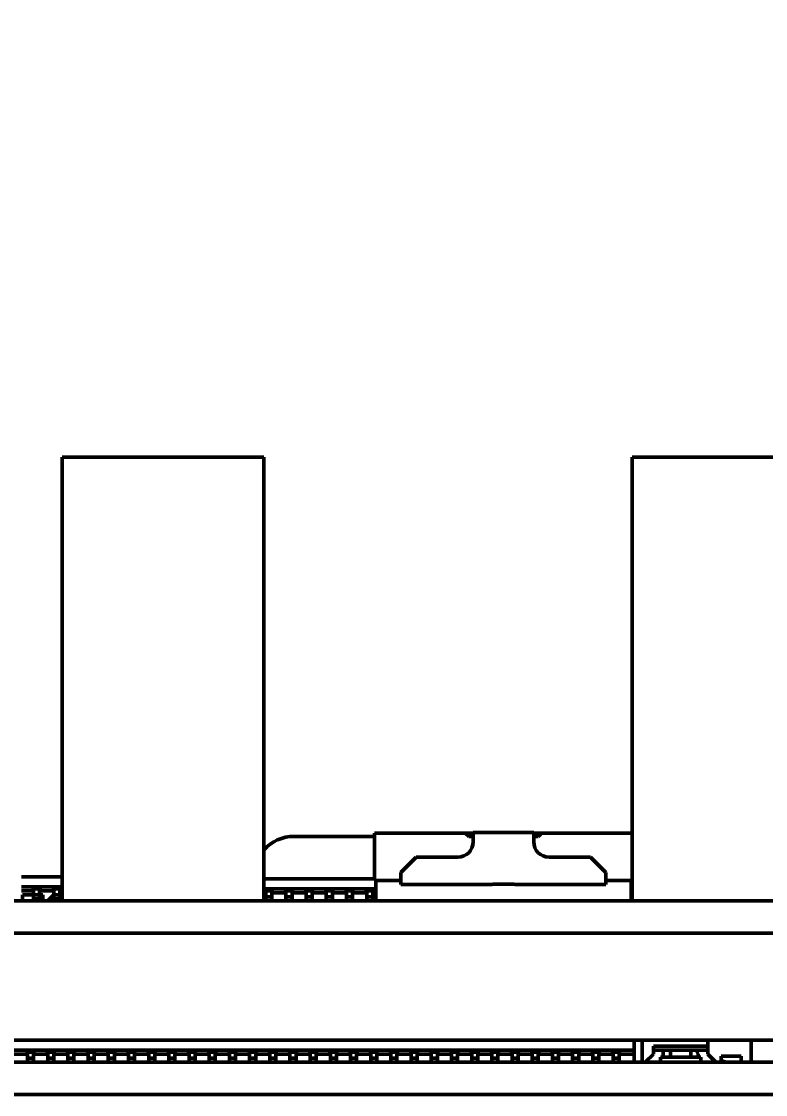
# Model space of a CAD drawing. Header units: millimetres. Extents: x 3100 to 5091, y 868 to 1900.
# Drawn here: x 3768 to 3804.8, y 1402.9 to 1456.1 of the extents above; entities that cross this region are included whole.
import ezdxf

# ---------------------------------------------------------------- set-up
doc = ezdxf.new("R2010")
doc.units = ezdxf.units.MM
doc.header["$LTSCALE"] = 1.8
doc.layers.add('외형선(ISO)', color=7, linetype='Continuous', lineweight=50)
doc.layers.add('치수(ISO)', color=7, linetype='Continuous', lineweight=25)
doc.styles.add('레이블 문자 (JIS)', font='')
doc.styles.get('레이블 문자 (JIS)').set_extended_font_data('Gulim')
doc.dimstyles.new('복사 대상기본값 (JIS)', dxfattribs={"dimscale": 1.5, "dimtxt": 3, "dimasz": 2, "dimexe": 1, "dimexo": 0.5, "dimgap": 0.8, "dimtad": 1, "dimdsep": 46, "dimtxsty": '레이블 문자 (JIS)', "dimblk": 'Filled-1', "dimcen": 0.09, "dimdle": 10, "dimclrd": 256, "dimclre": 256, "dimclrt": 256, "dimazin": 2, "dimtfac": 0.666667, "dimtmove": 0, "dimatfit": 3, "dimldrblk": 'OPEN', "dimfxl": 1, "dimtolj": 1, "dimtzin": 0, "dimlwd": -1, "dimlwe": -1, "dimarcsym": 0})

# ---------------------------------------------------------------- blocks, each defined once
blk = doc.blocks.new('Filled-1')
at = {"color": 0}
for p, q in [((0, 0), (-1, 0.1)), ((-1, 0.1), (-1, -0.1)), ((-1, 0), (0, 0)), ((-1, -0.1), (0, 0))]:
    blk.add_line(p, q, dxfattribs=at)
at = {"color": 0, "flags": 128}
blk.add_lwpolyline([(-1, -0.1), (0, 0), (-1, 0.1), (-1, -0.1)], dxfattribs=at)
at = {"color": 0}
blk.add_solid([(-1, -0.1), (0, 0), (-1, 0.1), (-1, -0.1)], dxfattribs=at)
blk = doc.blocks.new('*D688')
at = {"layer": 'Defpoints', "color": 0}
for p in [(3769.777, 1512.796), (3816.772, 1402.896), (3853.407, 1402.896)]:
    blk.add_point(p, dxfattribs=at)
at = {"layer": '치수(ISO)'}
for p, q in [((3770.527, 1512.796), (3854.907, 1512.796)), ((3853.407, 1509.796), (3853.407, 1405.896)), ((3817.522, 1402.896), (3854.907, 1402.896))]:
    blk.add_line(p, q, dxfattribs=at)
at = {"layer": '치수(ISO)', "linetype": 'ByBlock', "xscale": 3, "yscale": 3, "zscale": 3}
for p, rotation in [((3853.407, 1512.796), 90), ((3853.407, 1402.896), 270)]:
    blk.add_blockref('Filled-1', p, dxfattribs=dict(at, rotation=rotation))
at = {"layer": '치수(ISO)', "insert": (3844.497, 1457.846), "char_height": 15, "attachment_point": 5, "rotation": 90, "style": '레이블 문자 (JIS)'}
blk.add_mtext('\\A1;109.9', dxfattribs=at)
blk = doc.blocks.new('_Open')
at = {"color": 0, "linetype": 'ByBlock', "lineweight": -2}
for p, q in [((-1, 0.167), (0, 0)), ((-1, -0.167), (0, 0)), ((0, 0), (-1, 0))]:
    blk.add_line(p, q, dxfattribs=at)

msp = doc.modelspace()

# ---------------------------------------------------------------- linework, layer by layer
at = {"layer": '외형선(ISO)'}
for p, q in [((3779.982, 1434.496), (3769.982, 1434.496)), ((3769.982, 1434.496), (3769.982, 1412.496)), ((3779.982, 1434.496), (3779.982, 1412.496)), ((3808.222, 1434.496), (3798.222, 1434.496)), ((3798.222, 1434.496), (3798.222, 1415.862)), ((3781.472, 1415.696), (3785.466, 1415.696)), ((3785.466, 1415.862), (3786.472, 1415.862)), ((3785.466, 1413.512), (3785.466, 1415.862)), ((3789.952, 1415.862), (3786.472, 1415.862)), ((3790.13, 1415.684), (3789.952, 1415.862)), ((3789.952, 1415.862), (3790.346, 1415.862)), ((3790.346, 1415.684), (3790.13, 1415.684)), ((3790.346, 1415.887), (3790.346, 1415.671)), ((3790.346, 1415.887), (3793.343, 1415.887)), ((3793.343, 1415.671), (3793.343, 1415.887)), ((3793.343, 1415.862), (3793.737, 1415.862)), ((3793.559, 1415.684), (3793.343, 1415.684)), ((3793.737, 1415.862), (3793.559, 1415.684)), ((3797.216, 1415.862), (3793.737, 1415.862)), ((3797.216, 1415.862), (3798.222, 1415.862)), ((3798.222, 1413.512), (3798.222, 1415.862)), ((3790.346, 1415.426), (3790.346, 1415.671)), ((3793.343, 1415.671), (3793.343, 1415.426)), ((3787.526, 1414.664), (3786.764, 1413.902)), ((3787.526, 1414.664), (3789.584, 1414.664)), ((3794.105, 1414.664), (3796.162, 1414.664)), ((3796.162, 1414.664), (3796.924, 1413.902)), ((3767.972, 1413.696), (3769.982, 1413.696)), ((3779.982, 1413.596), (3785.466, 1413.596)), ((3786.764, 1413.902), (3786.764, 1413.525)), ((3796.924, 1413.902), (3796.924, 1413.525)), ((3767.972, 1413.196), (3769.982, 1413.196)), ((3768.552, 1413.196), (3768.552, 1413.056)), ((3768.572, 1413.056), (3768.552, 1413.056)), ((3768.572, 1413.196), (3768.572, 1413.096)), ((3768.572, 1413.096), (3768.572, 1413.041)), ((3768.572, 1413.096), (3768.872, 1413.096)), ((3768.572, 1413.041), (3768.572, 1412.815)), ((3768.872, 1413.196), (3768.872, 1413.096)), ((3768.872, 1413.096), (3768.872, 1413.041)), ((3768.892, 1413.056), (3768.872, 1413.056)), ((3768.872, 1413.041), (3768.872, 1412.815)), ((3768.892, 1413.056), (3768.892, 1413.196)), ((3769.552, 1413.196), (3769.552, 1413.056)), ((3769.572, 1413.056), (3769.552, 1413.056)), ((3769.572, 1413.196), (3769.572, 1413.096)), ((3769.572, 1413.096), (3769.572, 1413.041)), ((3769.572, 1413.096), (3769.872, 1413.096)), ((3769.572, 1413.041), (3769.572, 1412.815)), ((3769.872, 1413.196), (3769.872, 1413.096)), ((3769.872, 1413.096), (3769.872, 1413.041)), ((3769.892, 1413.056), (3769.872, 1413.056)), ((3769.872, 1413.041), (3769.872, 1412.815)), ((3769.892, 1413.056), (3769.892, 1413.196)), ((3779.982, 1413.096), (3785.517, 1413.096)), ((3780.052, 1413.096), (3780.052, 1412.956)), ((3780.072, 1413.096), (3780.072, 1412.996)), ((3780.372, 1413.096), (3780.372, 1412.996)), ((3780.392, 1412.956), (3780.392, 1413.096)), ((3781.052, 1413.096), (3781.052, 1412.956)), ((3781.072, 1413.096), (3781.072, 1412.996)), ((3781.372, 1413.096), (3781.372, 1412.996)), ((3781.392, 1412.956), (3781.392, 1413.096)), ((3782.052, 1413.096), (3782.052, 1412.956)), ((3782.072, 1413.096), (3782.072, 1412.996)), ((3782.372, 1413.096), (3782.372, 1412.996)), ((3782.392, 1412.956), (3782.392, 1413.096)), ((3783.052, 1413.096), (3783.052, 1412.956)), ((3783.072, 1413.096), (3783.072, 1412.996)), ((3783.372, 1413.096), (3783.372, 1412.996)), ((3783.392, 1412.956), (3783.392, 1413.096)), ((3784.052, 1413.096), (3784.052, 1412.956)), ((3784.072, 1413.096), (3784.072, 1412.996)), ((3784.372, 1413.096), (3784.372, 1412.996)), ((3784.392, 1412.956), (3784.392, 1413.096)), ((3785.052, 1413.096), (3785.052, 1412.956)), ((3785.072, 1413.096), (3785.072, 1412.996)), ((3785.372, 1413.096), (3785.372, 1412.996)), ((3785.392, 1412.956), (3785.392, 1413.096)), ((3785.466, 1413.512), (3786.472, 1413.512)), ((3785.517, 1412.496), (3785.517, 1413.512)), ((3786.764, 1413.512), (3786.472, 1413.512)), ((3786.764, 1413.525), (3786.764, 1413.309)), ((3786.764, 1413.309), (3791.187, 1413.309)), ((3791.336, 1413.328), (3792.352, 1413.328)), ((3792.501, 1413.309), (3796.924, 1413.309)), ((3796.924, 1413.309), (3796.924, 1413.525)), ((3797.216, 1413.512), (3796.924, 1413.512)), ((3797.216, 1413.512), (3798.222, 1413.512)), ((3798.171, 1412.496), (3798.171, 1413.512)), ((3798.171, 1413.096), (3798.222, 1413.096)), ((3798.222, 1413.512), (3798.222, 1412.496)), ((3727.972, 1412.496), (3815.972, 1412.496)), ((3767.972, 1412.996), (3768.572, 1412.996)), ((3768.022, 1412.796), (3768.022, 1412.496)), ((3768.572, 1412.796), (3768.022, 1412.796)), ((3768.572, 1412.815), (3768.572, 1412.796)), ((3768.572, 1412.796), (3768.872, 1412.796)), ((3768.572, 1412.596), (3768.572, 1412.796)), ((3768.872, 1412.596), (3768.572, 1412.596)), ((3768.872, 1412.996), (3769.572, 1412.996)), ((3768.872, 1412.815), (3768.872, 1412.796)), ((3769.022, 1412.796), (3768.872, 1412.796)), ((3768.872, 1412.596), (3768.872, 1412.796)), ((3769.022, 1412.496), (3769.022, 1412.796)), ((3769.272, 1412.496), (3769.572, 1412.796)), ((3769.572, 1412.815), (3769.572, 1412.796)), ((3769.572, 1412.796), (3769.872, 1412.796)), ((3769.572, 1412.596), (3769.572, 1412.796)), ((3769.872, 1412.596), (3769.572, 1412.596)), ((3769.872, 1412.996), (3769.982, 1412.996)), ((3769.872, 1412.815), (3769.872, 1412.796)), ((3769.872, 1412.596), (3769.872, 1412.796)), ((3779.982, 1412.896), (3780.072, 1412.896)), ((3780.052, 1412.956), (3780.072, 1412.956)), ((3780.072, 1412.996), (3780.072, 1412.941)), ((3780.072, 1412.996), (3780.372, 1412.996)), ((3780.072, 1412.941), (3780.072, 1412.715)), ((3780.072, 1412.715), (3780.072, 1412.696)), ((3780.072, 1412.696), (3780.372, 1412.696)), ((3780.072, 1412.496), (3780.072, 1412.696)), ((3780.372, 1412.996), (3780.372, 1412.941)), ((3780.372, 1412.956), (3780.392, 1412.956)), ((3780.372, 1412.941), (3780.372, 1412.715)), ((3780.372, 1412.896), (3781.072, 1412.896)), ((3780.372, 1412.715), (3780.372, 1412.696)), ((3780.372, 1412.496), (3780.372, 1412.696)), ((3781.052, 1412.956), (3781.072, 1412.956)), ((3781.072, 1412.996), (3781.372, 1412.996)), ((3781.072, 1412.996), (3781.072, 1412.941)), ((3781.072, 1412.941), (3781.072, 1412.715)), ((3781.072, 1412.715), (3781.072, 1412.696)), ((3781.072, 1412.696), (3781.372, 1412.696)), ((3781.072, 1412.496), (3781.072, 1412.696)), ((3781.372, 1412.996), (3781.372, 1412.941)), ((3781.372, 1412.956), (3781.392, 1412.956)), ((3781.372, 1412.941), (3781.372, 1412.715)), ((3781.372, 1412.896), (3782.072, 1412.896)), ((3781.372, 1412.715), (3781.372, 1412.696)), ((3781.372, 1412.496), (3781.372, 1412.696)), ((3782.052, 1412.956), (3782.072, 1412.956)), ((3782.072, 1412.996), (3782.072, 1412.941)), ((3782.072, 1412.996), (3782.372, 1412.996)), ((3782.072, 1412.941), (3782.072, 1412.715)), ((3782.072, 1412.715), (3782.072, 1412.696)), ((3782.072, 1412.696), (3782.372, 1412.696)), ((3782.072, 1412.496), (3782.072, 1412.696)), ((3782.372, 1412.996), (3782.372, 1412.941)), ((3782.372, 1412.956), (3782.392, 1412.956)), ((3782.372, 1412.941), (3782.372, 1412.715)), ((3782.372, 1412.896), (3783.072, 1412.896)), ((3782.372, 1412.715), (3782.372, 1412.696)), ((3782.372, 1412.496), (3782.372, 1412.696)), ((3783.052, 1412.956), (3783.072, 1412.956)), ((3783.072, 1412.996), (3783.072, 1412.941)), ((3783.072, 1412.996), (3783.372, 1412.996)), ((3783.072, 1412.941), (3783.072, 1412.715)), ((3783.072, 1412.715), (3783.072, 1412.696)), ((3783.072, 1412.696), (3783.372, 1412.696)), ((3783.072, 1412.496), (3783.072, 1412.696)), ((3783.372, 1412.996), (3783.372, 1412.941)), ((3783.372, 1412.956), (3783.392, 1412.956)), ((3783.372, 1412.941), (3783.372, 1412.715)), ((3783.372, 1412.896), (3784.072, 1412.896)), ((3783.372, 1412.715), (3783.372, 1412.696)), ((3783.372, 1412.496), (3783.372, 1412.696)), ((3784.052, 1412.956), (3784.072, 1412.956)), ((3784.072, 1412.996), (3784.072, 1412.941)), ((3784.072, 1412.996), (3784.372, 1412.996)), ((3784.072, 1412.941), (3784.072, 1412.715)), ((3784.072, 1412.715), (3784.072, 1412.696)), ((3784.072, 1412.696), (3784.372, 1412.696)), ((3784.072, 1412.496), (3784.072, 1412.696)), ((3784.372, 1412.996), (3784.372, 1412.941)), ((3784.372, 1412.956), (3784.392, 1412.956)), ((3784.372, 1412.941), (3784.372, 1412.715)), ((3784.372, 1412.896), (3785.072, 1412.896)), ((3784.372, 1412.715), (3784.372, 1412.696)), ((3784.372, 1412.496), (3784.372, 1412.696)), ((3785.052, 1412.956), (3785.072, 1412.956)), ((3785.072, 1412.996), (3785.072, 1412.941)), ((3785.072, 1412.996), (3785.372, 1412.996)), ((3785.072, 1412.941), (3785.072, 1412.715)), ((3785.072, 1412.715), (3785.072, 1412.696)), ((3785.072, 1412.696), (3785.372, 1412.696)), ((3785.072, 1412.496), (3785.072, 1412.696)), ((3785.372, 1412.996), (3785.372, 1412.941)), ((3785.372, 1412.956), (3785.392, 1412.956)), ((3785.372, 1412.941), (3785.372, 1412.715)), ((3785.372, 1412.896), (3785.517, 1412.896)), ((3785.372, 1412.715), (3785.372, 1412.696)), ((3785.372, 1412.496), (3785.372, 1412.696)), ((3798.171, 1412.996), (3798.222, 1412.996)), ((3798.171, 1412.696), (3798.222, 1412.696)), ((3815.972, 1410.896), (3733.272, 1410.896)), ((3764.672, 1405.596), (3807.172, 1405.596)), ((3798.322, 1405.596), (3798.322, 1404.496)), ((3798.722, 1404.496), (3798.722, 1405.596)), ((3801.972, 1404.896), (3801.972, 1405.596)), ((3804.122, 1404.496), (3804.122, 1405.596)), ((3757.522, 1405.096), (3798.322, 1405.096)), ((3768.252, 1405.096), (3768.252, 1404.956)), ((3768.272, 1405.096), (3768.272, 1404.996)), ((3768.572, 1405.096), (3768.572, 1404.996)), ((3768.592, 1404.956), (3768.592, 1405.096)), ((3769.252, 1405.096), (3769.252, 1404.956)), ((3769.272, 1405.096), (3769.272, 1404.996)), ((3769.572, 1405.096), (3769.572, 1404.996)), ((3769.592, 1404.956), (3769.592, 1405.096)), ((3770.252, 1405.096), (3770.252, 1404.956)), ((3770.272, 1405.096), (3770.272, 1404.996)), ((3770.572, 1405.096), (3770.572, 1404.996)), ((3770.592, 1404.956), (3770.592, 1405.096)), ((3771.252, 1405.096), (3771.252, 1404.956)), ((3771.272, 1405.096), (3771.272, 1404.996)), ((3771.572, 1405.096), (3771.572, 1404.996)), ((3771.592, 1404.956), (3771.592, 1405.096)), ((3772.252, 1405.096), (3772.252, 1404.956)), ((3772.272, 1405.096), (3772.272, 1404.996)), ((3772.572, 1405.096), (3772.572, 1404.996)), ((3772.592, 1404.956), (3772.592, 1405.096)), ((3773.252, 1405.096), (3773.252, 1404.956)), ((3773.272, 1405.096), (3773.272, 1404.996)), ((3773.572, 1405.096), (3773.572, 1404.996)), ((3773.592, 1404.956), (3773.592, 1405.096)), ((3774.252, 1405.096), (3774.252, 1404.956)), ((3774.272, 1405.096), (3774.272, 1404.996)), ((3774.572, 1405.096), (3774.572, 1404.996)), ((3774.592, 1404.956), (3774.592, 1405.096)), ((3775.252, 1405.096), (3775.252, 1404.956)), ((3775.272, 1405.096), (3775.272, 1404.996)), ((3775.572, 1405.096), (3775.572, 1404.996)), ((3775.592, 1404.956), (3775.592, 1405.096)), ((3776.252, 1405.096), (3776.252, 1404.956)), ((3776.272, 1405.096), (3776.272, 1404.996)), ((3776.572, 1405.096), (3776.572, 1404.996)), ((3776.592, 1404.956), (3776.592, 1405.096)), ((3777.252, 1405.096), (3777.252, 1404.956)), ((3777.272, 1405.096), (3777.272, 1404.996)), ((3777.572, 1405.096), (3777.572, 1404.996)), ((3777.592, 1404.956), (3777.592, 1405.096)), ((3778.252, 1405.096), (3778.252, 1404.956)), ((3778.272, 1405.096), (3778.272, 1404.996)), ((3778.572, 1405.096), (3778.572, 1404.996)), ((3778.592, 1404.956), (3778.592, 1405.096)), ((3779.252, 1405.096), (3779.252, 1404.956)), ((3779.272, 1405.096), (3779.272, 1404.996)), ((3779.572, 1405.096), (3779.572, 1404.996)), ((3779.592, 1404.956), (3779.592, 1405.096)), ((3780.252, 1405.096), (3780.252, 1404.956)), ((3780.272, 1405.096), (3780.272, 1404.996)), ((3780.572, 1405.096), (3780.572, 1404.996)), ((3780.592, 1404.956), (3780.592, 1405.096)), ((3781.252, 1405.096), (3781.252, 1404.956)), ((3781.272, 1405.096), (3781.272, 1404.996)), ((3781.572, 1405.096), (3781.572, 1404.996)), ((3781.592, 1404.956), (3781.592, 1405.096)), ((3782.252, 1405.096), (3782.252, 1404.956)), ((3782.272, 1405.096), (3782.272, 1404.996)), ((3782.572, 1405.096), (3782.572, 1404.996)), ((3782.592, 1404.956), (3782.592, 1405.096)), ((3783.252, 1405.096), (3783.252, 1404.956)), ((3783.272, 1405.096), (3783.272, 1404.996)), ((3783.572, 1405.096), (3783.572, 1404.996)), ((3783.592, 1404.956), (3783.592, 1405.096)), ((3784.252, 1405.096), (3784.252, 1404.956)), ((3784.272, 1405.096), (3784.272, 1404.996)), ((3784.572, 1405.096), (3784.572, 1404.996)), ((3784.592, 1404.956), (3784.592, 1405.096)), ((3785.252, 1405.096), (3785.252, 1404.956)), ((3785.272, 1405.096), (3785.272, 1404.996)), ((3785.572, 1405.096), (3785.572, 1404.996)), ((3785.592, 1404.956), (3785.592, 1405.096)), ((3786.252, 1405.096), (3786.252, 1404.956)), ((3786.272, 1405.096), (3786.272, 1404.996)), ((3786.572, 1405.096), (3786.572, 1404.996)), ((3786.592, 1404.956), (3786.592, 1405.096)), ((3787.252, 1405.096), (3787.252, 1404.956)), ((3787.272, 1405.096), (3787.272, 1404.996)), ((3787.572, 1405.096), (3787.572, 1404.996)), ((3787.592, 1404.956), (3787.592, 1405.096)), ((3788.252, 1405.096), (3788.252, 1404.956)), ((3788.272, 1405.096), (3788.272, 1404.996)), ((3788.572, 1405.096), (3788.572, 1404.996)), ((3788.592, 1404.956), (3788.592, 1405.096)), ((3789.252, 1405.096), (3789.252, 1404.956)), ((3789.272, 1405.096), (3789.272, 1404.996)), ((3789.572, 1405.096), (3789.572, 1404.996)), ((3789.592, 1404.956), (3789.592, 1405.096)), ((3790.252, 1405.096), (3790.252, 1404.956)), ((3790.272, 1405.096), (3790.272, 1404.996)), ((3790.572, 1405.096), (3790.572, 1404.996)), ((3790.592, 1404.956), (3790.592, 1405.096)), ((3791.252, 1405.096), (3791.252, 1404.956)), ((3791.272, 1405.096), (3791.272, 1404.996)), ((3791.572, 1405.096), (3791.572, 1404.996)), ((3791.592, 1404.956), (3791.592, 1405.096)), ((3792.252, 1405.096), (3792.252, 1404.956)), ((3792.272, 1405.096), (3792.272, 1404.996)), ((3792.572, 1405.096), (3792.572, 1404.996)), ((3792.592, 1404.956), (3792.592, 1405.096)), ((3793.252, 1405.096), (3793.252, 1404.956)), ((3793.272, 1405.096), (3793.272, 1404.996)), ((3793.572, 1405.096), (3793.572, 1404.996)), ((3793.592, 1404.956), (3793.592, 1405.096)), ((3794.252, 1405.096), (3794.252, 1404.956)), ((3794.272, 1405.096), (3794.272, 1404.996)), ((3794.572, 1405.096), (3794.572, 1404.996)), ((3794.592, 1404.956), (3794.592, 1405.096)), ((3795.252, 1405.096), (3795.252, 1404.956)), ((3795.272, 1405.096), (3795.272, 1404.996)), ((3795.572, 1405.096), (3795.572, 1404.996)), ((3795.592, 1404.956), (3795.592, 1405.096)), ((3796.252, 1405.096), (3796.252, 1404.956)), ((3796.272, 1405.096), (3796.272, 1404.996)), ((3796.572, 1405.096), (3796.572, 1404.996)), ((3796.592, 1404.956), (3796.592, 1405.096)), ((3797.252, 1405.096), (3797.252, 1404.956)), ((3797.272, 1405.096), (3797.272, 1404.996)), ((3797.572, 1405.096), (3797.572, 1404.996)), ((3797.592, 1404.956), (3797.592, 1405.096)), ((3801.972, 1405.296), (3799.272, 1405.296)), ((3799.272, 1405.296), (3799.272, 1404.896)), ((3799.272, 1405.096), (3801.972, 1405.096)), ((3799.752, 1405.096), (3799.752, 1404.746)), ((3800.127, 1405.096), (3800.127, 1404.927)), ((3801.127, 1405.096), (3801.127, 1404.927)), ((3801.492, 1404.896), (3801.392, 1405.096)), ((3767.572, 1404.896), (3768.272, 1404.896)), ((3768.252, 1404.956), (3768.272, 1404.956)), ((3768.272, 1404.996), (3768.272, 1404.941)), ((3768.272, 1404.996), (3768.572, 1404.996)), ((3768.272, 1404.941), (3768.272, 1404.715)), ((3768.272, 1404.715), (3768.272, 1404.696)), ((3768.272, 1404.696), (3768.572, 1404.696)), ((3768.272, 1404.496), (3768.272, 1404.696)), ((3768.572, 1404.996), (3768.572, 1404.941)), ((3768.572, 1404.956), (3768.592, 1404.956)), ((3768.572, 1404.941), (3768.572, 1404.715)), ((3768.572, 1404.896), (3769.272, 1404.896)), ((3768.572, 1404.715), (3768.572, 1404.696)), ((3768.572, 1404.496), (3768.572, 1404.696)), ((3769.252, 1404.956), (3769.272, 1404.956)), ((3769.272, 1404.996), (3769.272, 1404.941)), ((3769.272, 1404.996), (3769.572, 1404.996)), ((3769.272, 1404.941), (3769.272, 1404.715)), ((3769.272, 1404.715), (3769.272, 1404.696)), ((3769.272, 1404.696), (3769.572, 1404.696)), ((3769.272, 1404.496), (3769.272, 1404.696)), ((3769.572, 1404.996), (3769.572, 1404.941)), ((3769.572, 1404.956), (3769.592, 1404.956)), ((3769.572, 1404.941), (3769.572, 1404.715)), ((3769.572, 1404.896), (3770.272, 1404.896)), ((3769.572, 1404.715), (3769.572, 1404.696)), ((3769.572, 1404.496), (3769.572, 1404.696)), ((3770.252, 1404.956), (3770.272, 1404.956)), ((3770.272, 1404.996), (3770.572, 1404.996)), ((3770.272, 1404.996), (3770.272, 1404.941)), ((3770.272, 1404.941), (3770.272, 1404.715)), ((3770.272, 1404.715), (3770.272, 1404.696)), ((3770.272, 1404.696), (3770.572, 1404.696)), ((3770.272, 1404.496), (3770.272, 1404.696)), ((3770.572, 1404.996), (3770.572, 1404.941)), ((3770.572, 1404.956), (3770.592, 1404.956)), ((3770.572, 1404.941), (3770.572, 1404.715)), ((3770.572, 1404.896), (3771.272, 1404.896)), ((3770.572, 1404.715), (3770.572, 1404.696)), ((3770.572, 1404.496), (3770.572, 1404.696)), ((3771.252, 1404.956), (3771.272, 1404.956)), ((3771.272, 1404.996), (3771.272, 1404.941)), ((3771.272, 1404.996), (3771.572, 1404.996)), ((3771.272, 1404.941), (3771.272, 1404.715)), ((3771.272, 1404.715), (3771.272, 1404.696)), ((3771.272, 1404.696), (3771.572, 1404.696)), ((3771.272, 1404.496), (3771.272, 1404.696)), ((3771.572, 1404.996), (3771.572, 1404.941)), ((3771.572, 1404.956), (3771.592, 1404.956)), ((3771.572, 1404.941), (3771.572, 1404.715)), ((3771.572, 1404.896), (3772.272, 1404.896)), ((3771.572, 1404.715), (3771.572, 1404.696)), ((3771.572, 1404.496), (3771.572, 1404.696)), ((3772.252, 1404.956), (3772.272, 1404.956)), ((3772.272, 1404.996), (3772.272, 1404.941)), ((3772.272, 1404.996), (3772.572, 1404.996)), ((3772.272, 1404.941), (3772.272, 1404.715)), ((3772.272, 1404.715), (3772.272, 1404.696)), ((3772.272, 1404.496), (3772.272, 1404.696)), ((3772.272, 1404.696), (3772.572, 1404.696)), ((3772.572, 1404.996), (3772.572, 1404.941)), ((3772.572, 1404.956), (3772.592, 1404.956)), ((3772.572, 1404.941), (3772.572, 1404.715)), ((3772.572, 1404.896), (3773.272, 1404.896)), ((3772.572, 1404.715), (3772.572, 1404.696)), ((3772.572, 1404.496), (3772.572, 1404.696)), ((3773.252, 1404.956), (3773.272, 1404.956)), ((3773.272, 1404.996), (3773.572, 1404.996)), ((3773.272, 1404.996), (3773.272, 1404.941)), ((3773.272, 1404.941), (3773.272, 1404.715)), ((3773.272, 1404.715), (3773.272, 1404.696)), ((3773.272, 1404.696), (3773.572, 1404.696)), ((3773.272, 1404.496), (3773.272, 1404.696)), ((3773.572, 1404.996), (3773.572, 1404.941)), ((3773.572, 1404.956), (3773.592, 1404.956)), ((3773.572, 1404.941), (3773.572, 1404.715)), ((3773.572, 1404.896), (3774.272, 1404.896)), ((3773.572, 1404.715), (3773.572, 1404.696)), ((3773.572, 1404.496), (3773.572, 1404.696)), ((3774.252, 1404.956), (3774.272, 1404.956)), ((3774.272, 1404.996), (3774.572, 1404.996)), ((3774.272, 1404.996), (3774.272, 1404.941)), ((3774.272, 1404.941), (3774.272, 1404.715)), ((3774.272, 1404.715), (3774.272, 1404.696)), ((3774.272, 1404.696), (3774.572, 1404.696)), ((3774.272, 1404.496), (3774.272, 1404.696)), ((3774.572, 1404.996), (3774.572, 1404.941)), ((3774.572, 1404.956), (3774.592, 1404.956)), ((3774.572, 1404.941), (3774.572, 1404.715)), ((3774.572, 1404.896), (3775.272, 1404.896)), ((3774.572, 1404.715), (3774.572, 1404.696)), ((3774.572, 1404.496), (3774.572, 1404.696)), ((3775.252, 1404.956), (3775.272, 1404.956)), ((3775.272, 1404.996), (3775.272, 1404.941)), ((3775.272, 1404.996), (3775.572, 1404.996)), ((3775.272, 1404.941), (3775.272, 1404.715)), ((3775.272, 1404.715), (3775.272, 1404.696)), ((3775.272, 1404.696), (3775.572, 1404.696)), ((3775.272, 1404.496), (3775.272, 1404.696)), ((3775.572, 1404.996), (3775.572, 1404.941)), ((3775.572, 1404.956), (3775.592, 1404.956)), ((3775.572, 1404.941), (3775.572, 1404.715)), ((3775.572, 1404.896), (3776.272, 1404.896)), ((3775.572, 1404.715), (3775.572, 1404.696)), ((3775.572, 1404.496), (3775.572, 1404.696)), ((3776.252, 1404.956), (3776.272, 1404.956)), ((3776.272, 1404.996), (3776.572, 1404.996)), ((3776.272, 1404.996), (3776.272, 1404.941)), ((3776.272, 1404.941), (3776.272, 1404.715)), ((3776.272, 1404.715), (3776.272, 1404.696)), ((3776.272, 1404.696), (3776.572, 1404.696)), ((3776.272, 1404.496), (3776.272, 1404.696)), ((3776.572, 1404.996), (3776.572, 1404.941)), ((3776.572, 1404.956), (3776.592, 1404.956)), ((3776.572, 1404.941), (3776.572, 1404.715)), ((3776.572, 1404.896), (3777.272, 1404.896)), ((3776.572, 1404.715), (3776.572, 1404.696)), ((3776.572, 1404.496), (3776.572, 1404.696)), ((3777.252, 1404.956), (3777.272, 1404.956)), ((3777.272, 1404.996), (3777.272, 1404.941)), ((3777.272, 1404.996), (3777.572, 1404.996)), ((3777.272, 1404.941), (3777.272, 1404.715)), ((3777.272, 1404.715), (3777.272, 1404.696)), ((3777.272, 1404.496), (3777.272, 1404.696)), ((3777.272, 1404.696), (3777.572, 1404.696)), ((3777.572, 1404.996), (3777.572, 1404.941)), ((3777.572, 1404.956), (3777.592, 1404.956)), ((3777.572, 1404.941), (3777.572, 1404.715)), ((3777.572, 1404.896), (3778.272, 1404.896)), ((3777.572, 1404.715), (3777.572, 1404.696)), ((3777.572, 1404.496), (3777.572, 1404.696)), ((3778.252, 1404.956), (3778.272, 1404.956)), ((3778.272, 1404.996), (3778.572, 1404.996)), ((3778.272, 1404.996), (3778.272, 1404.941)), ((3778.272, 1404.941), (3778.272, 1404.715)), ((3778.272, 1404.715), (3778.272, 1404.696)), ((3778.272, 1404.496), (3778.272, 1404.696)), ((3778.272, 1404.696), (3778.572, 1404.696)), ((3778.572, 1404.996), (3778.572, 1404.941)), ((3778.572, 1404.956), (3778.592, 1404.956)), ((3778.572, 1404.941), (3778.572, 1404.715)), ((3778.572, 1404.896), (3779.272, 1404.896)), ((3778.572, 1404.715), (3778.572, 1404.696)), ((3778.572, 1404.496), (3778.572, 1404.696)), ((3779.252, 1404.956), (3779.272, 1404.956)), ((3779.272, 1404.996), (3779.272, 1404.941)), ((3779.272, 1404.996), (3779.572, 1404.996)), ((3779.272, 1404.941), (3779.272, 1404.715)), ((3779.272, 1404.715), (3779.272, 1404.696)), ((3779.272, 1404.496), (3779.272, 1404.696)), ((3779.272, 1404.696), (3779.572, 1404.696)), ((3779.572, 1404.996), (3779.572, 1404.941)), ((3779.572, 1404.956), (3779.592, 1404.956)), ((3779.572, 1404.941), (3779.572, 1404.715)), ((3779.572, 1404.896), (3780.272, 1404.896)), ((3779.572, 1404.715), (3779.572, 1404.696)), ((3779.572, 1404.496), (3779.572, 1404.696)), ((3780.252, 1404.956), (3780.272, 1404.956)), ((3780.272, 1404.996), (3780.572, 1404.996)), ((3780.272, 1404.996), (3780.272, 1404.941)), ((3780.272, 1404.941), (3780.272, 1404.715)), ((3780.272, 1404.715), (3780.272, 1404.696)), ((3780.272, 1404.696), (3780.572, 1404.696)), ((3780.272, 1404.496), (3780.272, 1404.696)), ((3780.572, 1404.996), (3780.572, 1404.941)), ((3780.572, 1404.956), (3780.592, 1404.956)), ((3780.572, 1404.941), (3780.572, 1404.715)), ((3780.572, 1404.896), (3781.272, 1404.896)), ((3780.572, 1404.715), (3780.572, 1404.696)), ((3780.572, 1404.496), (3780.572, 1404.696)), ((3781.252, 1404.956), (3781.272, 1404.956)), ((3781.272, 1404.996), (3781.572, 1404.996)), ((3781.272, 1404.996), (3781.272, 1404.941)), ((3781.272, 1404.941), (3781.272, 1404.715)), ((3781.272, 1404.715), (3781.272, 1404.696)), ((3781.272, 1404.696), (3781.572, 1404.696)), ((3781.272, 1404.496), (3781.272, 1404.696)), ((3781.572, 1404.996), (3781.572, 1404.941)), ((3781.572, 1404.956), (3781.592, 1404.956)), ((3781.572, 1404.941), (3781.572, 1404.715)), ((3781.572, 1404.896), (3782.272, 1404.896)), ((3781.572, 1404.715), (3781.572, 1404.696)), ((3781.572, 1404.496), (3781.572, 1404.696)), ((3782.252, 1404.956), (3782.272, 1404.956)), ((3782.272, 1404.996), (3782.272, 1404.941)), ((3782.272, 1404.996), (3782.572, 1404.996)), ((3782.272, 1404.941), (3782.272, 1404.715)), ((3782.272, 1404.715), (3782.272, 1404.696)), ((3782.272, 1404.496), (3782.272, 1404.696)), ((3782.272, 1404.696), (3782.572, 1404.696)), ((3782.572, 1404.996), (3782.572, 1404.941)), ((3782.572, 1404.956), (3782.592, 1404.956)), ((3782.572, 1404.941), (3782.572, 1404.715)), ((3782.572, 1404.896), (3783.272, 1404.896)), ((3782.572, 1404.715), (3782.572, 1404.696)), ((3782.572, 1404.496), (3782.572, 1404.696)), ((3783.252, 1404.956), (3783.272, 1404.956)), ((3783.272, 1404.996), (3783.272, 1404.941)), ((3783.272, 1404.996), (3783.572, 1404.996)), ((3783.272, 1404.941), (3783.272, 1404.715)), ((3783.272, 1404.715), (3783.272, 1404.696)), ((3783.272, 1404.496), (3783.272, 1404.696)), ((3783.272, 1404.696), (3783.572, 1404.696)), ((3783.572, 1404.996), (3783.572, 1404.941)), ((3783.572, 1404.956), (3783.592, 1404.956)), ((3783.572, 1404.941), (3783.572, 1404.715)), ((3783.572, 1404.896), (3784.272, 1404.896)), ((3783.572, 1404.715), (3783.572, 1404.696)), ((3783.572, 1404.496), (3783.572, 1404.696)), ((3784.252, 1404.956), (3784.272, 1404.956)), ((3784.272, 1404.996), (3784.272, 1404.941)), ((3784.272, 1404.996), (3784.572, 1404.996)), ((3784.272, 1404.941), (3784.272, 1404.715)), ((3784.272, 1404.715), (3784.272, 1404.696)), ((3784.272, 1404.496), (3784.272, 1404.696)), ((3784.272, 1404.696), (3784.572, 1404.696)), ((3784.572, 1404.996), (3784.572, 1404.941)), ((3784.572, 1404.956), (3784.592, 1404.956)), ((3784.572, 1404.941), (3784.572, 1404.715)), ((3784.572, 1404.896), (3785.272, 1404.896)), ((3784.572, 1404.715), (3784.572, 1404.696)), ((3784.572, 1404.496), (3784.572, 1404.696)), ((3785.252, 1404.956), (3785.272, 1404.956)), ((3785.272, 1404.996), (3785.272, 1404.941)), ((3785.272, 1404.996), (3785.572, 1404.996)), ((3785.272, 1404.941), (3785.272, 1404.715)), ((3785.272, 1404.715), (3785.272, 1404.696)), ((3785.272, 1404.496), (3785.272, 1404.696)), ((3785.272, 1404.696), (3785.572, 1404.696)), ((3785.572, 1404.996), (3785.572, 1404.941)), ((3785.572, 1404.956), (3785.592, 1404.956)), ((3785.572, 1404.941), (3785.572, 1404.715)), ((3785.572, 1404.896), (3786.272, 1404.896)), ((3785.572, 1404.715), (3785.572, 1404.696)), ((3785.572, 1404.496), (3785.572, 1404.696)), ((3786.252, 1404.956), (3786.272, 1404.956)), ((3786.272, 1404.996), (3786.272, 1404.941)), ((3786.272, 1404.996), (3786.572, 1404.996)), ((3786.272, 1404.941), (3786.272, 1404.715)), ((3786.272, 1404.715), (3786.272, 1404.696)), ((3786.272, 1404.496), (3786.272, 1404.696)), ((3786.272, 1404.696), (3786.572, 1404.696)), ((3786.572, 1404.996), (3786.572, 1404.941)), ((3786.572, 1404.956), (3786.592, 1404.956)), ((3786.572, 1404.941), (3786.572, 1404.715)), ((3786.572, 1404.896), (3787.272, 1404.896)), ((3786.572, 1404.715), (3786.572, 1404.696)), ((3786.572, 1404.496), (3786.572, 1404.696)), ((3787.252, 1404.956), (3787.272, 1404.956)), ((3787.272, 1404.996), (3787.272, 1404.941)), ((3787.272, 1404.996), (3787.572, 1404.996)), ((3787.272, 1404.941), (3787.272, 1404.715)), ((3787.272, 1404.715), (3787.272, 1404.696)), ((3787.272, 1404.496), (3787.272, 1404.696)), ((3787.272, 1404.696), (3787.572, 1404.696)), ((3787.572, 1404.996), (3787.572, 1404.941)), ((3787.572, 1404.956), (3787.592, 1404.956)), ((3787.572, 1404.941), (3787.572, 1404.715)), ((3787.572, 1404.896), (3788.272, 1404.896)), ((3787.572, 1404.715), (3787.572, 1404.696)), ((3787.572, 1404.496), (3787.572, 1404.696)), ((3788.252, 1404.956), (3788.272, 1404.956)), ((3788.272, 1404.996), (3788.272, 1404.941)), ((3788.272, 1404.996), (3788.572, 1404.996)), ((3788.272, 1404.941), (3788.272, 1404.715)), ((3788.272, 1404.715), (3788.272, 1404.696)), ((3788.272, 1404.696), (3788.572, 1404.696)), ((3788.272, 1404.496), (3788.272, 1404.696)), ((3788.572, 1404.996), (3788.572, 1404.941)), ((3788.572, 1404.956), (3788.592, 1404.956)), ((3788.572, 1404.941), (3788.572, 1404.715)), ((3788.572, 1404.896), (3789.272, 1404.896)), ((3788.572, 1404.715), (3788.572, 1404.696)), ((3788.572, 1404.496), (3788.572, 1404.696)), ((3789.252, 1404.956), (3789.272, 1404.956)), ((3789.272, 1404.996), (3789.572, 1404.996)), ((3789.272, 1404.996), (3789.272, 1404.941)), ((3789.272, 1404.941), (3789.272, 1404.715)), ((3789.272, 1404.715), (3789.272, 1404.696)), ((3789.272, 1404.696), (3789.572, 1404.696)), ((3789.272, 1404.496), (3789.272, 1404.696)), ((3789.572, 1404.996), (3789.572, 1404.941)), ((3789.572, 1404.956), (3789.592, 1404.956)), ((3789.572, 1404.941), (3789.572, 1404.715)), ((3789.572, 1404.896), (3790.272, 1404.896)), ((3789.572, 1404.715), (3789.572, 1404.696)), ((3789.572, 1404.496), (3789.572, 1404.696)), ((3790.252, 1404.956), (3790.272, 1404.956)), ((3790.272, 1404.996), (3790.272, 1404.941)), ((3790.272, 1404.996), (3790.572, 1404.996)), ((3790.272, 1404.941), (3790.272, 1404.715)), ((3790.272, 1404.715), (3790.272, 1404.696)), ((3790.272, 1404.496), (3790.272, 1404.696)), ((3790.272, 1404.696), (3790.572, 1404.696)), ((3790.572, 1404.996), (3790.572, 1404.941)), ((3790.572, 1404.956), (3790.592, 1404.956)), ((3790.572, 1404.941), (3790.572, 1404.715)), ((3790.572, 1404.896), (3791.272, 1404.896)), ((3790.572, 1404.715), (3790.572, 1404.696)), ((3790.572, 1404.496), (3790.572, 1404.696)), ((3791.252, 1404.956), (3791.272, 1404.956)), ((3791.272, 1404.996), (3791.572, 1404.996)), ((3791.272, 1404.996), (3791.272, 1404.941)), ((3791.272, 1404.941), (3791.272, 1404.715)), ((3791.272, 1404.715), (3791.272, 1404.696)), ((3791.272, 1404.696), (3791.572, 1404.696)), ((3791.272, 1404.496), (3791.272, 1404.696)), ((3791.572, 1404.996), (3791.572, 1404.941)), ((3791.572, 1404.956), (3791.592, 1404.956)), ((3791.572, 1404.941), (3791.572, 1404.715)), ((3791.572, 1404.896), (3792.272, 1404.896)), ((3791.572, 1404.715), (3791.572, 1404.696)), ((3791.572, 1404.496), (3791.572, 1404.696)), ((3792.252, 1404.956), (3792.272, 1404.956)), ((3792.272, 1404.996), (3792.272, 1404.941)), ((3792.272, 1404.996), (3792.572, 1404.996)), ((3792.272, 1404.941), (3792.272, 1404.715)), ((3792.272, 1404.715), (3792.272, 1404.696)), ((3792.272, 1404.496), (3792.272, 1404.696)), ((3792.272, 1404.696), (3792.572, 1404.696)), ((3792.572, 1404.996), (3792.572, 1404.941)), ((3792.572, 1404.956), (3792.592, 1404.956)), ((3792.572, 1404.941), (3792.572, 1404.715)), ((3792.572, 1404.896), (3793.272, 1404.896)), ((3792.572, 1404.715), (3792.572, 1404.696)), ((3792.572, 1404.496), (3792.572, 1404.696)), ((3793.252, 1404.956), (3793.272, 1404.956)), ((3793.272, 1404.996), (3793.272, 1404.941)), ((3793.272, 1404.996), (3793.572, 1404.996)), ((3793.272, 1404.941), (3793.272, 1404.715)), ((3793.272, 1404.715), (3793.272, 1404.696)), ((3793.272, 1404.696), (3793.572, 1404.696)), ((3793.272, 1404.496), (3793.272, 1404.696)), ((3793.572, 1404.996), (3793.572, 1404.941)), ((3793.572, 1404.956), (3793.592, 1404.956)), ((3793.572, 1404.941), (3793.572, 1404.715)), ((3793.572, 1404.896), (3794.272, 1404.896)), ((3793.572, 1404.715), (3793.572, 1404.696)), ((3793.572, 1404.496), (3793.572, 1404.696)), ((3794.252, 1404.956), (3794.272, 1404.956)), ((3794.272, 1404.996), (3794.272, 1404.941)), ((3794.272, 1404.996), (3794.572, 1404.996)), ((3794.272, 1404.941), (3794.272, 1404.715)), ((3794.272, 1404.715), (3794.272, 1404.696)), ((3794.272, 1404.696), (3794.572, 1404.696)), ((3794.272, 1404.496), (3794.272, 1404.696)), ((3794.572, 1404.996), (3794.572, 1404.941)), ((3794.572, 1404.956), (3794.592, 1404.956)), ((3794.572, 1404.941), (3794.572, 1404.715)), ((3794.572, 1404.896), (3795.272, 1404.896)), ((3794.572, 1404.715), (3794.572, 1404.696)), ((3794.572, 1404.496), (3794.572, 1404.696)), ((3795.252, 1404.956), (3795.272, 1404.956)), ((3795.272, 1404.996), (3795.272, 1404.941)), ((3795.272, 1404.996), (3795.572, 1404.996)), ((3795.272, 1404.941), (3795.272, 1404.715)), ((3795.272, 1404.715), (3795.272, 1404.696)), ((3795.272, 1404.696), (3795.572, 1404.696)), ((3795.272, 1404.496), (3795.272, 1404.696)), ((3795.572, 1404.996), (3795.572, 1404.941)), ((3795.572, 1404.956), (3795.592, 1404.956)), ((3795.572, 1404.941), (3795.572, 1404.715)), ((3795.572, 1404.896), (3796.272, 1404.896)), ((3795.572, 1404.715), (3795.572, 1404.696)), ((3795.572, 1404.496), (3795.572, 1404.696)), ((3796.272, 1404.956), (3796.252, 1404.956)), ((3796.272, 1404.996), (3796.272, 1404.941)), ((3796.272, 1404.996), (3796.572, 1404.996)), ((3796.272, 1404.941), (3796.272, 1404.715)), ((3796.272, 1404.715), (3796.272, 1404.696)), ((3796.272, 1404.696), (3796.572, 1404.696)), ((3796.272, 1404.496), (3796.272, 1404.696)), ((3796.572, 1404.996), (3796.572, 1404.941)), ((3796.592, 1404.956), (3796.572, 1404.956)), ((3796.572, 1404.941), (3796.572, 1404.715)), ((3796.572, 1404.896), (3797.272, 1404.896)), ((3796.572, 1404.715), (3796.572, 1404.696)), ((3796.572, 1404.496), (3796.572, 1404.696)), ((3797.272, 1404.956), (3797.252, 1404.956)), ((3797.272, 1404.996), (3797.272, 1404.941)), ((3797.272, 1404.996), (3797.572, 1404.996)), ((3797.272, 1404.941), (3797.272, 1404.715)), ((3797.272, 1404.715), (3797.272, 1404.696)), ((3797.272, 1404.696), (3797.572, 1404.696)), ((3797.272, 1404.496), (3797.272, 1404.696)), ((3797.572, 1404.996), (3797.572, 1404.941)), ((3797.592, 1404.956), (3797.572, 1404.956)), ((3797.572, 1404.941), (3797.572, 1404.715)), ((3797.572, 1404.896), (3798.322, 1404.896)), ((3797.572, 1404.715), (3797.572, 1404.696)), ((3797.572, 1404.496), (3797.572, 1404.696)), ((3799.272, 1404.896), (3798.872, 1404.496)), ((3799.627, 1404.746), (3799.677, 1404.746)), ((3799.627, 1404.496), (3799.627, 1404.746)), ((3799.677, 1404.746), (3801.577, 1404.746)), ((3800.127, 1404.927), (3800.127, 1404.801)), ((3800.127, 1404.801), (3800.127, 1404.746)), ((3801.127, 1404.801), (3801.127, 1404.927)), ((3801.127, 1404.801), (3801.127, 1404.746)), ((3801.492, 1404.896), (3801.492, 1404.746)), ((3801.577, 1404.746), (3801.627, 1404.746)), ((3801.627, 1404.496), (3801.627, 1404.746)), ((3802.372, 1404.496), (3801.972, 1404.896)), ((3802.622, 1404.496), (3802.622, 1404.796)), ((3802.622, 1404.796), (3803.622, 1404.796)), ((3803.622, 1404.796), (3803.622, 1404.496)), ((3816.772, 1404.496), (3727.172, 1404.496)), ((3727.172, 1402.896), (3816.772, 1402.896))]:
    msp.add_line(p, q, dxfattribs=at)
for centre, radius, start, end in [((3781.472, 1413.696), 2, 90, 138.1591), ((3789.584, 1415.426), 0.762, 270, 0), ((3794.105, 1415.426), 0.762, 180, 270), ((3768.622, 1413.296), 0.8, 270, 300), ((3803.022, 1405.296), 0.8, 240, 270)]:
    msp.add_arc(centre, radius, start, end, dxfattribs=at)
for points in [[(3791.187, 1413.309), (3791.237, 1413.309), (3791.287, 1413.316), (3791.336, 1413.328)], [(3792.352, 1413.328), (3792.402, 1413.316), (3792.452, 1413.309), (3792.501, 1413.309)]]:
    msp.add_open_spline(points, degree=3, dxfattribs=at)

# ---------------------------------------------------------------- dimensions: what is measured, and where the dimension line sits
at = {"layer": '치수(ISO)'}
dim = msp.add_linear_dim(base=(3853.407, 1402.896), p1=(3769.777, 1512.796), p2=(3816.772, 1402.896), angle=90, dimstyle='복사 대상기본값 (JIS)', override={"dimtxt": 10, "dimtxsty": '레이블 문자 (JIS)', "dimtofl": 0, "dimatfit": 1, "dimldrblk": 'Open'}, dxfattribs=at)
dim.commit()
dim.dimension.update_dxf_attribs({"geometry": '*D688', "text_midpoint": (3853.407, 1457.846), "dimtype": 160})

doc.saveas('drawing.dxf')
